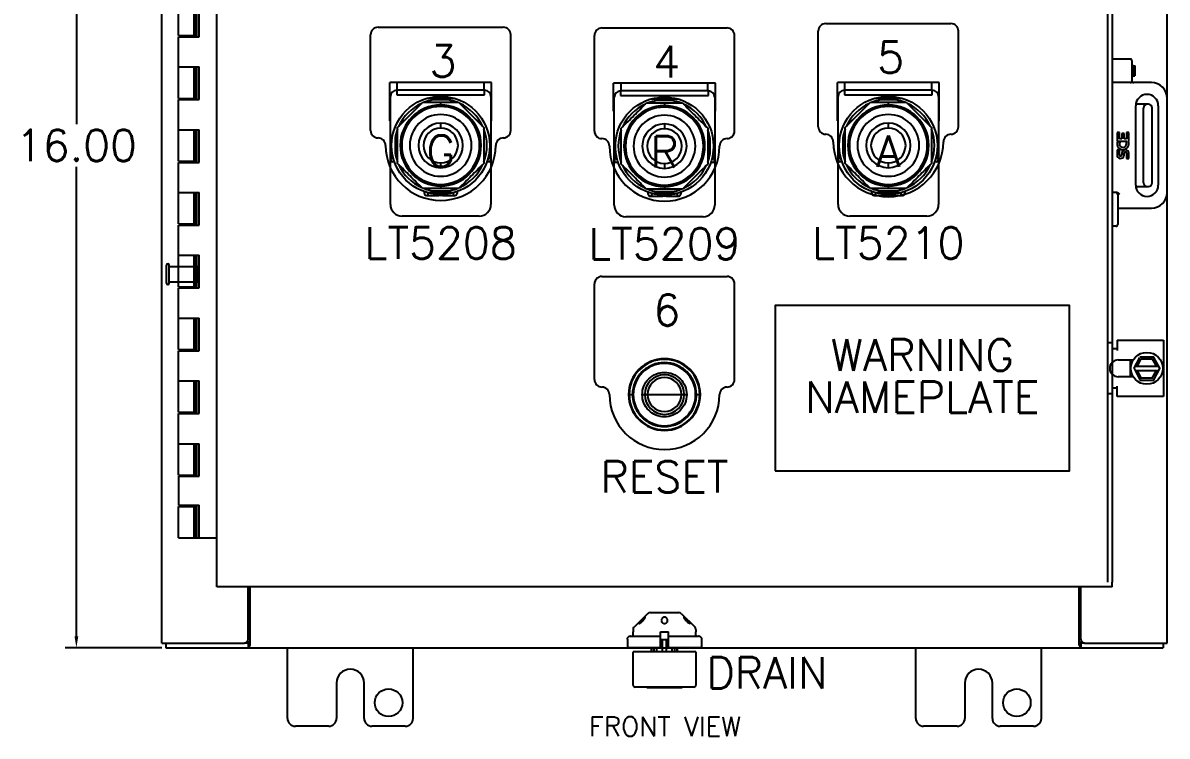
# Model space of a CAD drawing. Header units: inches. Extents: x -18.4 to 45.1, y 1.9 to 48.8.
# Drawn here: x 15.31 to 33.52, y 17.08 to 28.44 of the extents above; entities that cross this region are included whole.
import ezdxf
from ezdxf.enums import TextEntityAlignment as Align

# ---------------------------------------------------------------- set-up
doc = ezdxf.new("R2010")
doc.units = ezdxf.units.IN
doc.header["$MEASUREMENT"] = 0
for name, color, linetype in [('PNPD', 7, 'Continuous'), ('PNPG', 72, 'Continuous'), ('PRTG', 130, 'Continuous'), ('PSYMS', 7, 'Continuous'), ('PTAG', 150, 'Continuous')]:
    doc.layers.add(name, color=color, linetype=linetype)
doc.styles.get("Standard").update_dxf_attribs({"font": 'romans.shx'})
doc.styles.add('WD', font='romans.shx')
doc.dimstyles.get("Standard").update_dxf_attribs({"dimtxt": 0.18, "dimasz": 0.18, "dimexe": 0.18, "dimexo": 0.0625, "dimgap": 0.09, "dimtad": 0, "dimtih": 1, "dimtoh": 1, "dimdec": 4, "dimzin": 0, "dimdsep": 46, "dimtxsty": 'Standard', "dimcen": 0.09, "dimadec": 0, "dimazin": 0, "dimtfac": 1, "dimtdec": 4, "dimtofl": 0, "dimtmove": 0, "dimatfit": 3, "dimfxl": 1, "dimtolj": 1, "dimtzin": 0, "dimarcsym": 0})

# ---------------------------------------------------------------- blocks, each defined once
blk = doc.blocks.new('FRONT')
for p, q in [((3.352, 18.027), (3.352, 19.152)), ((5.227, 19.277), (3.477, 19.277)), ((5.352, 18.027), (5.352, 19.152)), ((13.352, 18.027), (13.352, 19.152)), ((15.227, 19.277), (13.477, 19.277)), ((15.352, 18.027), (15.352, 19.152)), ((1.352, 2.102), (1.352, 17.952)), ((1.352, 17.952), (2.667, 17.952)), ((1.415, 17.952), (1.415, 18.027)), ((1.415, 18.027), (17.289, 18.027)), ((2.667, 17.952), (2.724, 17.952)), ((2.724, 17.952), (2.724, 18.027)), ((2.727, 17.059), (2.727, 17.892)), ((2.745, 18), (2.742, 18.007)), ((2.754, 17.059), (2.754, 17.984)), ((15.95, 17.059), (15.95, 17.984)), ((15.977, 17.059), (15.977, 17.892)), ((15.98, 17.952), (15.98, 18.027)), ((15.98, 17.952), (16.037, 17.952)), ((16.037, 17.952), (17.352, 17.952)), ((17.289, 17.952), (17.289, 18.027)), ((17.352, 10.777), (17.352, 17.952)), ((2.227, 17.059), (2.227, 16.984)), ((2.227, 17.059), (16.477, 17.059)), ((2.227, 3.071), (2.227, 16.984)), ((16.402, 16.984), (16.402, 3.071)), ((16.477, 17.059), (16.477, 16.984)), ((16.477, 16.984), (16.477, 3.071)), ((1.615, 15.777), (1.615, 16.277)), ((1.615, 16.277), (2.227, 16.277)), ((1.865, 15.777), (1.865, 16.277)), ((1.9, 15.757), (1.9, 16.277)), ((1.933, 15.757), (1.933, 16.277)), ((1.944, 15.757), (1.944, 16.277)), ((1.615, 15.777), (1.9, 15.777)), ((1.615, 14.777), (1.615, 15.757)), ((1.615, 15.757), (1.944, 15.757)), ((1.678, 15.777), (1.678, 15.757)), ((1.803, 15.777), (1.803, 15.757)), ((1.615, 15.277), (1.944, 15.277)), ((1.865, 14.777), (1.865, 15.277)), ((1.9, 14.757), (1.9, 15.277)), ((1.933, 14.757), (1.933, 15.277)), ((1.944, 14.757), (1.944, 15.277)), ((1.615, 14.777), (1.9, 14.777)), ((1.615, 13.777), (1.615, 14.757)), ((1.615, 14.757), (1.944, 14.757)), ((1.678, 14.777), (1.678, 14.757)), ((1.803, 14.777), (1.803, 14.757)), ((1.615, 14.277), (1.944, 14.277)), ((1.865, 13.777), (1.865, 14.277)), ((1.9, 13.757), (1.9, 14.277)), ((1.933, 13.757), (1.933, 14.277)), ((1.944, 13.757), (1.944, 14.277)), ((16.558, 14.024), (17.296, 14.024)), ((16.558, 14.024), (16.558, 13.86)), ((17.296, 14.024), (17.296, 13.131)), ((16.477, 13.983), (16.402, 13.983)), ((16.477, 13.891), (16.558, 13.891)), ((1.615, 13.777), (1.9, 13.777)), ((1.615, 12.777), (1.615, 13.757)), ((1.615, 13.757), (1.944, 13.757)), ((1.678, 13.777), (1.678, 13.757)), ((1.803, 13.777), (1.803, 13.757)), ((16.571, 13.71), (16.814, 13.71)), ((16.764, 13.71), (16.764, 13.444)), ((16.83, 13.582), (16.917, 13.752)), ((16.88, 13.611), (16.941, 13.729)), ((17.134, 13.757), (16.926, 13.757)), ((16.935, 13.739), (16.941, 13.729)), ((16.941, 13.729), (17.116, 13.729)), ((17.122, 13.739), (17.116, 13.729)), ((17.116, 13.729), (17.181, 13.611)), ((17.237, 13.582), (17.143, 13.752)), ((16.83, 13.573), (16.917, 13.393)), ((16.844, 13.543), (17.222, 13.543)), ((16.845, 13.611), (17.221, 13.611)), ((16.939, 13.422), (16.88, 13.543)), ((17.18, 13.543), (17.11, 13.422)), ((17.143, 13.393), (17.237, 13.572)), ((16.558, 13.131), (16.558, 13.295)), ((16.814, 13.444), (16.571, 13.444)), ((16.926, 13.387), (17.134, 13.387)), ((16.932, 13.412), (16.939, 13.422)), ((17.11, 13.422), (16.939, 13.422)), ((17.114, 13.415), (17.11, 13.421)), ((1.615, 13.277), (1.944, 13.277)), ((1.865, 12.777), (1.865, 13.277)), ((1.9, 12.757), (1.9, 13.277)), ((1.933, 12.757), (1.933, 13.277)), ((1.944, 12.757), (1.944, 13.277)), ((16.477, 13.171), (16.402, 13.171)), ((16.558, 13.263), (16.477, 13.263)), ((17.296, 13.131), (16.558, 13.131)), ((1.615, 12.777), (1.9, 12.777)), ((1.615, 11.777), (1.615, 12.757)), ((1.615, 12.757), (1.944, 12.757)), ((1.678, 12.777), (1.678, 12.757)), ((1.803, 12.777), (1.803, 12.757)), ((1.615, 12.277), (1.944, 12.277)), ((1.865, 11.777), (1.865, 12.277)), ((1.9, 11.757), (1.9, 12.277)), ((1.933, 11.757), (1.933, 12.277)), ((1.944, 11.757), (1.944, 12.277)), ((1.615, 11.777), (1.9, 11.777)), ((1.615, 10.777), (1.615, 11.757)), ((1.615, 11.757), (1.944, 11.757)), ((1.678, 11.777), (1.678, 11.757)), ((1.803, 11.777), (1.803, 11.757)), ((16.762, 11.402), (16.477, 11.402)), ((16.792, 11.372), (16.792, 11.057)), ((16.792, 11.3), (16.811, 11.3)), ((16.811, 11.3), (16.84, 11.295)), ((16.811, 11.3), (16.811, 11.13)), ((16.84, 11.295), (16.84, 11.135)), ((1.615, 11.277), (1.944, 11.277)), ((1.865, 10.777), (1.865, 11.277)), ((1.9, 10.757), (1.9, 11.277)), ((1.933, 10.757), (1.933, 11.277)), ((1.944, 10.757), (1.944, 11.277)), ((16.792, 11.13), (16.811, 11.13)), ((16.811, 11.13), (16.84, 11.135)), ((16.762, 11.027), (16.477, 11.027)), ((17.102, 11.027), (16.822, 11.027)), ((1.615, 10.777), (1.9, 10.777)), ((1.615, 9.777), (1.615, 10.757)), ((1.615, 10.757), (1.944, 10.757)), ((1.678, 10.777), (1.678, 10.757)), ((1.803, 10.777), (1.803, 10.757)), ((17.352, 9.277), (17.352, 10.777)), ((16.853, 9.394), (16.853, 10.66)), ((17.055, 10.683), (16.854, 10.683)), ((16.975, 9.431), (16.975, 10.623)), ((17.115, 9.431), (17.115, 10.623)), ((17.212, 10.66), (17.212, 9.394)), ((1.615, 10.277), (1.944, 10.277)), ((1.865, 9.777), (1.865, 10.277)), ((1.9, 9.757), (1.9, 10.277)), ((1.933, 9.757), (1.933, 10.277)), ((1.944, 9.757), (1.944, 10.277)), ((16.594, 10.233), (16.556, 10.233)), ((16.556, 10.233), (16.556, 10.096)), ((16.594, 10.134), (16.594, 10.233)), ((16.667, 10.215), (16.631, 10.215)), ((16.631, 10.215), (16.631, 10.134)), ((16.667, 10.134), (16.667, 10.215)), ((16.744, 10.233), (16.706, 10.233)), ((16.706, 10.233), (16.706, 10.134)), ((16.744, 10.096), (16.744, 10.233)), ((16.556, 10.096), (16.712, 10.096)), ((16.598, 10.075), (16.564, 10.09)), ((16.631, 10.134), (16.594, 10.134)), ((16.706, 10.134), (16.667, 10.134)), ((16.712, 10.096), (16.696, 10.085)), ((16.733, 10.096), (16.744, 10.096)), ((16.594, 9.959), (16.556, 9.959)), ((16.556, 9.959), (16.556, 9.877)), ((16.594, 9.877), (16.594, 9.959)), ((16.631, 9.902), (16.631, 9.877)), ((16.667, 9.865), (16.667, 9.903)), ((16.706, 9.903), (16.706, 9.821)), ((16.744, 9.821), (16.744, 9.903)), ((1.615, 9.777), (1.9, 9.777)), ((1.615, 8.777), (1.615, 9.757)), ((1.615, 9.757), (1.944, 9.757)), ((1.678, 9.777), (1.678, 9.757)), ((1.803, 9.777), (1.803, 9.757)), ((16.706, 9.821), (16.744, 9.821)), ((16.854, 9.371), (17.055, 9.371)), ((1.615, 9.277), (1.944, 9.277)), ((1.865, 8.777), (1.865, 9.277)), ((1.9, 8.757), (1.9, 9.277)), ((1.933, 8.757), (1.933, 9.277)), ((1.944, 8.757), (1.944, 9.277)), ((16.537, 9.277), (16.477, 9.277)), ((16.567, 9.247), (16.567, 8.77)), ((17.352, 2.102), (17.352, 9.277)), ((16.567, 9.027), (17.102, 9.027)), ((1.615, 8.777), (1.9, 8.777)), ((1.615, 7.777), (1.615, 8.757)), ((1.615, 8.757), (1.944, 8.757)), ((1.678, 8.777), (1.678, 8.757)), ((1.803, 8.777), (1.803, 8.757)), ((16.537, 8.74), (16.477, 8.74)), ((1.615, 8.277), (1.944, 8.277)), ((1.865, 7.777), (1.865, 8.277)), ((1.9, 7.757), (1.9, 8.277)), ((1.933, 7.757), (1.933, 8.277)), ((1.944, 7.757), (1.944, 8.277)), ((1.427, 7.835), (1.427, 8.119)), ((1.47, 7.835), (1.47, 8.119)), ((1.47, 8.101), (1.917, 8.101)), ((1.927, 7.863), (1.927, 8.091)), ((1.47, 7.853), (1.917, 7.853)), ((1.615, 7.777), (1.9, 7.777)), ((1.615, 6.777), (1.615, 7.757)), ((1.615, 7.757), (1.944, 7.757)), ((1.678, 7.777), (1.678, 7.757)), ((1.803, 7.777), (1.803, 7.757)), ((1.615, 7.277), (1.944, 7.277)), ((1.865, 6.777), (1.865, 7.277)), ((1.9, 6.757), (1.9, 7.277)), ((1.933, 6.757), (1.933, 7.277)), ((1.944, 6.757), (1.944, 7.277)), ((16.558, 6.924), (17.296, 6.924)), ((16.558, 6.924), (16.558, 6.76)), ((17.296, 6.924), (17.296, 6.031)), ((1.615, 6.777), (1.9, 6.777)), ((1.615, 5.777), (1.615, 6.757)), ((1.615, 6.757), (1.944, 6.757)), ((1.678, 6.777), (1.678, 6.757)), ((1.803, 6.777), (1.803, 6.757)), ((16.477, 6.883), (16.402, 6.883)), ((16.477, 6.791), (16.558, 6.791)), ((16.571, 6.61), (16.814, 6.61)), ((16.764, 6.61), (16.764, 6.344)), ((16.83, 6.482), (16.917, 6.652)), ((16.88, 6.511), (16.941, 6.629)), ((17.134, 6.657), (16.926, 6.657)), ((16.935, 6.639), (16.941, 6.629)), ((16.941, 6.629), (17.116, 6.629)), ((17.122, 6.639), (17.116, 6.629)), ((17.116, 6.629), (17.181, 6.511)), ((17.237, 6.482), (17.143, 6.652)), ((16.83, 6.473), (16.917, 6.293)), ((16.844, 6.443), (17.222, 6.443)), ((16.845, 6.511), (17.221, 6.511)), ((16.939, 6.322), (16.88, 6.443)), ((17.18, 6.443), (17.11, 6.322)), ((17.143, 6.293), (17.237, 6.472)), ((1.615, 6.277), (1.944, 6.277)), ((1.865, 5.777), (1.865, 6.277)), ((1.9, 5.757), (1.9, 6.277)), ((1.933, 5.757), (1.933, 6.277)), ((1.944, 5.757), (1.944, 6.277)), ((16.558, 6.031), (16.558, 6.195)), ((16.814, 6.344), (16.571, 6.344)), ((16.926, 6.287), (17.134, 6.287)), ((16.932, 6.312), (16.939, 6.322)), ((17.11, 6.322), (16.939, 6.322)), ((17.114, 6.315), (17.11, 6.321)), ((16.477, 6.071), (16.402, 6.071)), ((16.558, 6.163), (16.477, 6.163)), ((17.296, 6.031), (16.558, 6.031)), ((1.615, 5.777), (1.9, 5.777)), ((1.615, 4.777), (1.615, 5.757)), ((1.615, 5.757), (1.944, 5.757)), ((1.678, 5.777), (1.678, 5.757)), ((1.803, 5.777), (1.803, 5.757)), ((1.615, 5.277), (1.944, 5.277)), ((1.865, 4.777), (1.865, 5.277)), ((1.9, 4.757), (1.9, 5.277)), ((1.933, 4.757), (1.933, 5.277)), ((1.944, 4.757), (1.944, 5.277)), ((1.615, 4.777), (1.9, 4.777)), ((1.615, 4.757), (1.615, 4.297)), ((1.615, 4.757), (1.944, 4.757)), ((1.678, 4.777), (1.678, 4.757)), ((1.803, 4.777), (1.803, 4.757)), ((1.615, 4.297), (1.944, 4.297)), ((1.615, 3.777), (1.615, 4.277)), ((1.615, 4.277), (1.9, 4.277)), ((1.678, 4.297), (1.678, 4.277)), ((1.803, 4.297), (1.803, 4.277)), ((1.865, 3.777), (1.865, 4.277)), ((1.9, 3.777), (1.9, 4.297)), ((1.933, 3.777), (1.933, 4.297)), ((1.944, 3.777), (1.944, 4.297)), ((1.615, 3.777), (2.227, 3.777)), ((2.227, 2.996), (2.227, 3.071)), ((16.477, 2.996), (2.227, 2.996)), ((2.727, 2.162), (2.727, 2.996)), ((2.754, 2.996), (2.754, 2.07)), ((15.95, 2.07), (15.95, 2.996)), ((15.977, 2.162), (15.977, 2.996)), ((16.477, 2.996), (16.477, 3.071)), ((1.352, 2.102), (2.667, 2.102)), ((1.415, 2.102), (1.415, 2.027)), ((1.415, 2.027), (17.289, 2.027)), ((2.724, 2.102), (2.667, 2.102)), ((2.724, 2.102), (2.724, 2.027)), ((3.352, 0.902), (3.352, 2.027)), ((5.352, 0.902), (5.352, 2.027)), ((13.352, 0.902), (13.352, 2.027)), ((15.352, 0.902), (15.352, 2.027)), ((15.959, 2.054), (15.962, 2.048)), ((16.037, 2.102), (15.98, 2.102)), ((15.98, 2.102), (15.98, 2.027)), ((16.037, 2.102), (17.352, 2.102)), ((17.289, 2.102), (17.289, 2.027)), ((4.133, 1.465), (4.133, 0.902)), ((4.571, 0.902), (4.571, 1.465)), ((14.133, 1.465), (14.133, 0.902)), ((14.571, 0.902), (14.571, 1.465)), ((4.008, 0.777), (3.477, 0.777)), ((5.227, 0.777), (4.696, 0.777)), ((14.008, 0.777), (13.477, 0.777)), ((15.227, 0.777), (14.696, 0.777))]:
    blk.add_line(p, q)
for points in [[(2.742, 18.007), (2.741, 18.009), (2.74, 18.011), (2.739, 18.013), (2.738, 18.015), (2.737, 18.017), (2.737, 18.018), (2.735, 18.02), (2.734, 18.021), (2.733, 18.022), (2.732, 18.023), (2.731, 18.024), (2.73, 18.025), (2.729, 18.026), (2.728, 18.026), (2.727, 18.027), (2.726, 18.027), (2.725, 18.027), (2.724, 18.027)], [(2.754, 17.931), (2.753, 17.931), (2.752, 17.931), (2.751, 17.931), (2.75, 17.931), (2.749, 17.931), (2.748, 17.932), (2.747, 17.932), (2.746, 17.932), (2.745, 17.933), (2.744, 17.934), (2.743, 17.934), (2.742, 17.935), (2.741, 17.936), (2.74, 17.937), (2.739, 17.938), (2.738, 17.939), (2.738, 17.94), (2.737, 17.941), (2.736, 17.943), (2.735, 17.944), (2.734, 17.945), (2.733, 17.946), (2.732, 17.947), (2.731, 17.948), (2.73, 17.949), (2.729, 17.95), (2.728, 17.951), (2.727, 17.951), (2.726, 17.952), (2.726, 17.952), (2.725, 17.952), (2.724, 17.952)], [(2.754, 17.984), (2.753, 17.985), (2.752, 17.986), (2.751, 17.988), (2.75, 17.989), (2.749, 17.991), (2.748, 17.993), (2.747, 17.995), (2.746, 17.998), (2.745, 18)], [(15.95, 17.984), (15.951, 17.985), (15.952, 17.986), (15.953, 17.988), (15.954, 17.989), (15.955, 17.991), (15.956, 17.993), (15.957, 17.995), (15.958, 17.998), (15.959, 18)], [(15.95, 17.931), (15.951, 17.931), (15.952, 17.931), (15.953, 17.931), (15.954, 17.931), (15.955, 17.931), (15.956, 17.932), (15.957, 17.932), (15.958, 17.932), (15.959, 17.933), (15.96, 17.934), (15.961, 17.934), (15.962, 17.935), (15.963, 17.936), (15.964, 17.937), (15.965, 17.938), (15.966, 17.939), (15.966, 17.94), (15.967, 17.941), (15.968, 17.943), (15.969, 17.944), (15.97, 17.945), (15.971, 17.946), (15.972, 17.947), (15.973, 17.948), (15.974, 17.949), (15.975, 17.95), (15.976, 17.951), (15.977, 17.951), (15.978, 17.952), (15.978, 17.952), (15.979, 17.952), (15.98, 17.952)], [(15.959, 18), (15.962, 18.007), (15.963, 18.009), (15.964, 18.011), (15.965, 18.013), (15.966, 18.015), (15.967, 18.017), (15.968, 18.018), (15.969, 18.02), (15.97, 18.021), (15.971, 18.022), (15.972, 18.023), (15.973, 18.024), (15.974, 18.025), (15.975, 18.026), (15.976, 18.026), (15.977, 18.027), (15.978, 18.027), (15.979, 18.027), (15.98, 18.027)], [(17.11, 13.421), (17.11, 13.422), (17.11, 13.422)], [(17.116, 13.412), (17.115, 13.413), (17.114, 13.415)], [(16.597, 9.247), (16.59, 9.254), (16.584, 9.26), (16.577, 9.265), (16.571, 9.269), (16.564, 9.273), (16.558, 9.275), (16.551, 9.277), (16.545, 9.277)], [(17.11, 6.321), (17.11, 6.322), (17.11, 6.322)], [(17.116, 6.312), (17.115, 6.313), (17.114, 6.315)], [(2.754, 2.123), (2.753, 2.123), (2.752, 2.123), (2.751, 2.123), (2.75, 2.123), (2.749, 2.123), (2.748, 2.123), (2.747, 2.122), (2.746, 2.122), (2.745, 2.121), (2.744, 2.121), (2.743, 2.12), (2.742, 2.119), (2.741, 2.118), (2.74, 2.117), (2.739, 2.116), (2.738, 2.115), (2.738, 2.114), (2.737, 2.113), (2.736, 2.112), (2.735, 2.11), (2.734, 2.109), (2.733, 2.108), (2.732, 2.107), (2.731, 2.106), (2.73, 2.105), (2.729, 2.104), (2.728, 2.104), (2.727, 2.103), (2.726, 2.103), (2.726, 2.102), (2.725, 2.102), (2.724, 2.102)], [(2.745, 2.054), (2.742, 2.048), (2.741, 2.045), (2.74, 2.043), (2.739, 2.041), (2.738, 2.039), (2.737, 2.038), (2.737, 2.036), (2.735, 2.035), (2.734, 2.033), (2.733, 2.032), (2.732, 2.031), (2.731, 2.03), (2.73, 2.029), (2.729, 2.029), (2.728, 2.028), (2.727, 2.028), (2.726, 2.027), (2.725, 2.027), (2.724, 2.027)], [(2.754, 2.07), (2.753, 2.069), (2.752, 2.068), (2.751, 2.067), (2.75, 2.065), (2.749, 2.063), (2.748, 2.061), (2.747, 2.059), (2.746, 2.057), (2.745, 2.054)], [(15.95, 2.123), (15.951, 2.123), (15.952, 2.123), (15.953, 2.123), (15.954, 2.123), (15.955, 2.123), (15.956, 2.123), (15.957, 2.122), (15.958, 2.122), (15.959, 2.121), (15.96, 2.121), (15.961, 2.12), (15.962, 2.119), (15.963, 2.118), (15.964, 2.117), (15.965, 2.116), (15.966, 2.115), (15.966, 2.114), (15.967, 2.113), (15.968, 2.112), (15.969, 2.11), (15.97, 2.109), (15.971, 2.108), (15.972, 2.107), (15.973, 2.106), (15.974, 2.105), (15.975, 2.104), (15.976, 2.104), (15.977, 2.103), (15.978, 2.103), (15.978, 2.102), (15.979, 2.102), (15.98, 2.102)], [(15.95, 2.07), (15.951, 2.069), (15.952, 2.068), (15.953, 2.067), (15.954, 2.065), (15.955, 2.063), (15.956, 2.061), (15.957, 2.059), (15.958, 2.057), (15.959, 2.054)], [(15.962, 2.048), (15.963, 2.045), (15.964, 2.043), (15.965, 2.041), (15.966, 2.039), (15.967, 2.038), (15.968, 2.036), (15.969, 2.035), (15.97, 2.033), (15.971, 2.032), (15.972, 2.031), (15.973, 2.03), (15.974, 2.029), (15.975, 2.029), (15.976, 2.028), (15.977, 2.028), (15.978, 2.027), (15.979, 2.027), (15.98, 2.027)]]:
    blk.add_lwpolyline(points)
for centre, radius in [((4.352, 18.652), 0.219), ((14.352, 18.652), 0.219), ((17.03, 13.577), 0.254), ((17.03, 6.477), 0.254), ((4.961, 1.152), 0.219), ((14.961, 1.152), 0.219)]:
    blk.add_circle(centre, radius)
for centre, radius, start, end in [((3.477, 19.152), 0.125, 90, 180), ((5.227, 19.152), 0.125, 0, 90), ((13.477, 19.152), 0.125, 90, 180), ((15.227, 19.152), 0.125, 0, 90), ((2.667, 17.892), 0.06, 0, 90), ((16.037, 17.892), 0.06, 90, 180), ((16.571, 13.577), 0.133, 135.2119, 224.7881), ((16.571, 13.577), 0.133, 90, 135.2119), ((17.03, 13.577), 0.281, 151.7622, 160.7964), ((16.926, 13.747), 0.01, 90, 152.7647), ((17.134, 13.747), 0.01, 28.8968, 90), ((16.571, 13.577), 0.133, 224.7881, 270), ((17.03, 13.577), 0.281, 199.2036, 208.2378), ((16.839, 13.577), 0.01, 152.7647, 205.9948), ((17.228, 13.577), 0.01, 332.3947, 28.8968), ((16.926, 13.397), 0.01, 205.9948, 270), ((17.134, 13.397), 0.01, 270, 332.3947), ((16.762, 11.372), 0.03, 0, 90), ((16.762, 11.057), 0.03, 270, 0), ((16.822, 11.057), 0.03, 180, 270), ((17.102, 10.777), 0.25, 0, 90), ((17.032, 10.66), 0.18, 0, 180), ((17.035, 10.623), 0.06, 90, 180), ((17.055, 10.623), 0.06, 0, 90), ((16.65, 10.052), 0.0938, 156.5986, 341.8669), ((16.65, 10.052), 0.0563, 156.5986, 35.1084), ((16.65, 10.052), 0.0938, 25.744, 27.8506), ((16.652, 10.052), 0.092, 341.4075, 26.2035), ((16.612, 9.877), 0.0563, 180.0244, 347.4828), ((16.612, 9.877), 0.0187, 180, 0.0538), ((16.687, 9.902), 0.0563, 0.4502, 180.0538), ((16.687, 9.903), 0.0194, 359.9714, 180.0286), ((17.032, 9.394), 0.18, 180, 0), ((17.035, 9.431), 0.06, 180, 270), ((17.055, 9.431), 0.06, 270, 0), ((16.537, 9.247), 0.03, 0, 90), ((17.102, 9.277), 0.25, 270, 0), ((16.537, 8.77), 0.03, 270, 0), ((1.449, 8.119), 0.0215, 360, 180), ((1.917, 8.091), 0.01, 360, 90), ((1.449, 7.835), 0.0215, 180, 0), ((1.917, 7.863), 0.01, 270, 0), ((16.571, 6.477), 0.133, 135.2119, 224.7881), ((16.571, 6.477), 0.133, 90, 135.2119), ((17.03, 6.477), 0.281, 151.7622, 160.7964), ((16.926, 6.647), 0.01, 90, 152.7647), ((17.134, 6.647), 0.01, 28.8968, 90), ((16.571, 6.477), 0.133, 224.7881, 270), ((17.03, 6.477), 0.281, 199.2036, 208.2378), ((16.839, 6.477), 0.01, 152.7647, 205.9948), ((17.228, 6.477), 0.01, 332.3947, 28.8968), ((16.926, 6.297), 0.01, 205.9948, 270), ((17.134, 6.297), 0.01, 270, 332.3947), ((2.667, 2.162), 0.06, 270, 0), ((16.037, 2.162), 0.06, 180, 270), ((4.352, 1.465), 0.219, 0, 180), ((14.352, 1.465), 0.219, 0, 180), ((3.477, 0.902), 0.125, 180, 270), ((4.008, 0.902), 0.125, 270.0001, 0), ((4.696, 0.902), 0.125, 180, 269.9999), ((5.227, 0.902), 0.125, 270, 0), ((13.477, 0.902), 0.125, 180, 270), ((14.008, 0.902), 0.125, 270.0001, 0), ((14.696, 0.902), 0.125, 180, 269.9999), ((15.227, 0.902), 0.125, 270, 0)]:
    blk.add_arc(centre, radius, start, end)
at = {"insert": (9.359, 0.927), "char_height": 0.30702, "width": 2.68669, "attachment_point": 2, "line_spacing_factor": 0.9}
blk.add_mtext('{\\Fromans|c0;FRONT VIEW}', dxfattribs=at)
blk = doc.blocks.new('9001KT38LGG31')
at = {"color": 7, "linetype": 'Continuous', "lineweight": 25}
for p, q in [((1.62, 2.129), (0, 2.129)), ((0, 1.68), (0, 2.129)), ((0.11, 2.004), (0.11, 1.932)), ((1.51, 2.004), (0.11, 2.004)), ((1.51, 1.932), (1.51, 2.004)), ((1.62, 1.68), (1.62, 2.129)), ((0.01, 0.185), (0.01, 1.904)), ((0.11, 1.932), (1.51, 1.932)), ((1.029, 1.874), (0.591, 1.874)), ((0.931, 1.849), (0.689, 1.849)), ((1.61, 1.904), (1.61, 0.185)), ((0.01, 1.68), (0, 1.68)), ((0.001, 1.516), (0.001, 1.68)), ((0.81, 1.769), (0.81, 1.812)), ((0.81, 1.744), (0.81, 1.754)), ((1.62, 1.68), (1.61, 1.68)), ((1.619, 1.516), (1.619, 1.68)), ((0.001, 1.516), (0.01, 1.516)), ((0.81, 1.4), (0.81, 1.478)), ((1.61, 1.516), (1.619, 1.516)), ((0.085, 1.245), (0.085, 1.003)), ((0.165, 1.124), (0.18, 1.124)), ((1.44, 1.124), (1.455, 1.124)), ((0.015, 1.085), (0.015, 0.906)), ((0.044, 0.926), (0.054, 0.926)), ((1.566, 0.926), (1.576, 0.926)), ((1.605, 0.906), (1.605, 1.085)), ((0.073, 0.864), (0.044, 0.864)), ((0.81, 0.77), (0.81, 0.848)), ((1.576, 0.864), (1.547, 0.864)), ((0.55, 0.358), (0.55, 0.387)), ((0.591, 0.374), (1.029, 0.374)), ((0.612, 0.368), (0.612, 0.358)), ((0.689, 0.399), (0.931, 0.399)), ((0.81, 0.494), (0.81, 0.504)), ((0.81, 0.437), (0.81, 0.479)), ((1.008, 0.358), (1.008, 0.368)), ((1.07, 0.387), (1.07, 0.358)), ((0.592, 0.329), (0.783, 0.329)), ((0.837, 0.329), (1.028, 0.329)), ((1.425, 0), (0.195, 0))]:
    blk.add_line(p, q, dxfattribs=at)
at = {"color": 8, "linetype": 'Continuous', "lineweight": 25}
for p, q in [((0.12, 2.004), (0.12, 2.129)), ((1.5, 2.004), (1.5, 2.129))]:
    blk.add_line(p, q, dxfattribs=at)
blk.add_circle((0.81, 1.124), 0.781)
at = {"color": 7, "linetype": 'Continuous', "lineweight": 25}
for centre, radius, start, end in [((0.11, 1.904), 0.1, 90, 180), ((1.51, 1.904), 0.1, 0, 90), ((0.81, 1.124), 0.735, 99.4621, 110.7113), ((0.81, 1.733), 0.188, 63.0553, 116.9447), ((0.81, 1.124), 0.735, 69.2887, 80.5379), ((0.81, 1.124), 0.735, 114.2887, 155.7113), ((0.81, 1.124), 0.645, 90, 270), ((0.81, 1.124), 0.63, 90, 270), ((0.81, 1.124), 0.62, 90, 270), ((0.81, 1.124), 0.645, 270, 90), ((0.81, 1.124), 0.63, 270, 90), ((0.81, 1.124), 0.62, 270, 90), ((0.81, 1.124), 0.735, 24.2887, 65.7113), ((0.81, 1.124), 0.492, 90, 270), ((0.81, 1.124), 0.354, 90, 270), ((0.81, 1.124), 0.492, 270, 90), ((0.81, 1.124), 0.354, 270, 90), ((0.81, 1.124), 0.735, 159.2887, 170.5379), ((0.81, 1.124), 0.276, 90, 270), ((0.81, 1.124), 0.276, 270, 90), ((0.81, 1.124), 0.735, 339.2887, 20.7113), ((0.201, 1.124), 0.19, 151.4973, 208.5027), ((1.419, 1.124), 0.19, 331.4973, 28.5027), ((0.044, 0.895), 0.031, 90.0046, 269.9954), ((0.81, 1.124), 0.735, 189.4621, 200.7113), ((1.576, 0.895), 0.031, 270.0046, 89.9954), ((0.81, 1.124), 0.735, 204.2887, 245.7113), ((0.81, 1.124), 0.735, 294.2887, 335.7113), ((0.81, 1.124), 0.735, 249.2887, 260.5379), ((0.81, 1.124), 0.735, 279.4621, 290.7113), ((0.195, 0.185), 0.185, 180, 270), ((0.581, 0.358), 0.031, 180.0046, 359.9954), ((0.81, 0.515), 0.188, 243.0553, 296.9447), ((1.039, 0.358), 0.031, 180.0046, 359.9954), ((1.425, 0.185), 0.185, 270, 0)]:
    blk.add_arc(centre, radius, start, end, dxfattribs=at)
for points, knots in [([(0.123, 1.409), (0.159, 1.445), (0.193, 1.479), (0.259, 1.546), (0.292, 1.578), (0.356, 1.642), (0.388, 1.675), (0.455, 1.741), (0.489, 1.775), (0.525, 1.812)], [0, 0, 0, 0, 0.25, 0.25, 0.5, 0.5, 0.75, 0.75, 1, 1, 1, 1]), ([(0.525, 1.812), (0.577, 1.812), (0.625, 1.812), (0.719, 1.812), (0.764, 1.812), (0.81, 1.812)], [0, 0, 0, 0, 0.5, 0.5, 1, 1, 1, 1]), ([(0.81, 1.812), (0.856, 1.812), (0.901, 1.812), (0.995, 1.812), (1.043, 1.812), (1.095, 1.812)], [0, 0, 0, 0, 0.5, 0.5, 1, 1, 1, 1]), ([(1.095, 1.812), (1.131, 1.775), (1.165, 1.741), (1.232, 1.675), (1.264, 1.642), (1.328, 1.578), (1.361, 1.546), (1.427, 1.479), (1.461, 1.445), (1.498, 1.409)], [0, 0, 0, 0, 0.25, 0.25, 0.5, 0.5, 0.75, 0.75, 1, 1, 1, 1]), ([(0.123, 0.839), (0.123, 0.891), (0.123, 0.939), (0.123, 1.033), (0.123, 1.078), (0.123, 1.17), (0.123, 1.215), (0.123, 1.309), (0.123, 1.357), (0.123, 1.409)], [0, 0, 0, 0, 0.25, 0.25, 0.5, 0.5, 0.75, 0.75, 1, 1, 1, 1]), ([(1.498, 1.409), (1.498, 1.357), (1.498, 1.309), (1.498, 1.215), (1.498, 1.17), (1.498, 1.078), (1.498, 1.033), (1.498, 0.939), (1.498, 0.891), (1.498, 0.839)], [0, 0, 0, 0, 0.25, 0.25, 0.5, 0.5, 0.75, 0.75, 1, 1, 1, 1]), ([(0.525, 0.437), (0.489, 0.473), (0.455, 0.507), (0.388, 0.573), (0.356, 0.606), (0.292, 0.67), (0.259, 0.702), (0.193, 0.769), (0.159, 0.803), (0.123, 0.839)], [0, 0, 0, 0, 0.25, 0.25, 0.5, 0.5, 0.75, 0.75, 1, 1, 1, 1]), ([(1.498, 0.839), (1.461, 0.803), (1.427, 0.769), (1.361, 0.702), (1.328, 0.67), (1.264, 0.606), (1.232, 0.573), (1.165, 0.507), (1.131, 0.473), (1.095, 0.437)], [0, 0, 0, 0, 0.25, 0.25, 0.5, 0.5, 0.75, 0.75, 1, 1, 1, 1]), ([(0.81, 0.437), (0.764, 0.437), (0.719, 0.437), (0.625, 0.437), (0.577, 0.437), (0.525, 0.437)], [0, 0, 0, 0, 0.5, 0.5, 1, 1, 1, 1]), ([(1.095, 0.437), (1.043, 0.437), (0.995, 0.437), (0.901, 0.437), (0.856, 0.437), (0.81, 0.437)], [0, 0, 0, 0, 0.5, 0.5, 1, 1, 1, 1])]:
    blk.add_open_spline(points, degree=3, knots=knots, dxfattribs=at)
blk = doc.blocks.new('9001KP1G31')
at = {"color": 7, "linetype": 'Continuous', "lineweight": 25}
for p, q in [((1.62, 2.129), (0, 2.129)), ((0, 1.68), (0, 2.129)), ((0.11, 2.004), (0.11, 1.932)), ((1.51, 2.004), (0.11, 2.004)), ((1.51, 1.932), (1.51, 2.004)), ((1.62, 1.68), (1.62, 2.129)), ((0.01, 0.185), (0.01, 1.904)), ((0.11, 1.932), (1.51, 1.932)), ((1.029, 1.874), (0.591, 1.874)), ((0.931, 1.849), (0.689, 1.849)), ((1.61, 1.904), (1.61, 0.185)), ((0.01, 1.68), (0, 1.68)), ((0.81, 1.812), (0.81, 1.769)), ((0.81, 1.754), (0.81, 1.744)), ((1.62, 1.68), (1.61, 1.68)), ((0.81, 1.478), (0.81, 1.4)), ((0.18, 1.124), (0.165, 1.124)), ((1.455, 1.124), (1.44, 1.124)), ((1.535, 1.003), (1.535, 1.245)), ((0.015, 1.085), (0.015, 0.906)), ((0.044, 0.926), (0.054, 0.926)), ((1.566, 0.926), (1.576, 0.926)), ((1.605, 0.906), (1.605, 1.085)), ((0.073, 0.864), (0.044, 0.864)), ((0.81, 0.848), (0.81, 0.77)), ((1.576, 0.864), (1.547, 0.864)), ((0.55, 0.358), (0.55, 0.387)), ((0.591, 0.374), (1.029, 0.374)), ((0.612, 0.368), (0.612, 0.358)), ((0.689, 0.399), (0.931, 0.399)), ((0.81, 0.504), (0.81, 0.494)), ((0.81, 0.479), (0.81, 0.437)), ((1.008, 0.358), (1.008, 0.368)), ((1.07, 0.387), (1.07, 0.358)), ((0.592, 0.329), (0.783, 0.329)), ((0.837, 0.329), (1.028, 0.329)), ((1.425, 0), (0.195, 0))]:
    blk.add_line(p, q, dxfattribs=at)
at = {"color": 8, "linetype": 'Continuous', "lineweight": 25}
for p, q in [((0.12, 2.004), (0.12, 2.129)), ((1.5, 2.004), (1.5, 2.129))]:
    blk.add_line(p, q, dxfattribs=at)
blk.add_circle((0.81, 1.124), 0.781)
at = {"color": 7, "linetype": 'Continuous', "lineweight": 25}
for centre, radius, start, end in [((0.11, 1.904), 0.1, 90, 180), ((1.51, 1.904), 0.1, 0, 90), ((0.81, 1.124), 0.735, 99.4621, 110.7113), ((0.81, 1.733), 0.188, 63.0553, 116.9447), ((0.81, 1.124), 0.735, 69.2887, 80.5379), ((0.81, 1.124), 0.735, 114.2887, 155.7113), ((0.81, 1.124), 0.645, 90, 270), ((0.81, 1.124), 0.63, 90, 270), ((0.81, 1.124), 0.62, 90, 270), ((0.81, 1.124), 0.645, 270, 90), ((0.81, 1.124), 0.63, 270, 90), ((0.81, 1.124), 0.62, 270, 90), ((0.81, 1.124), 0.735, 24.2887, 65.7113), ((0.81, 1.124), 0.492, 90, 270), ((0.81, 1.124), 0.354, 90, 270), ((0.81, 1.124), 0.492, 270, 90), ((0.81, 1.124), 0.354, 270, 90), ((0.81, 1.124), 0.735, 159.2887, 200.7113), ((0.81, 1.124), 0.276, 90, 270), ((0.81, 1.124), 0.276, 270, 90), ((0.81, 1.124), 0.735, 9.4621, 20.7113), ((0.201, 1.124), 0.19, 151.4973, 208.5027), ((1.419, 1.124), 0.19, 331.4973, 28.5027), ((0.044, 0.895), 0.031, 90.0046, 269.9954), ((0.81, 1.124), 0.735, 339.2887, 350.5379), ((1.576, 0.895), 0.031, 270.0046, 89.9954), ((0.81, 1.124), 0.735, 204.2887, 245.7113), ((0.81, 1.124), 0.735, 294.2887, 335.7113), ((0.81, 1.124), 0.735, 249.2887, 260.5379), ((0.81, 1.124), 0.735, 279.4621, 290.7113), ((0.195, 0.185), 0.185, 180, 270), ((0.581, 0.358), 0.031, 180.0046, 359.9954), ((0.81, 0.515), 0.188, 243.0553, 296.9447), ((1.039, 0.358), 0.031, 180.0046, 359.9954), ((1.425, 0.185), 0.185, 270, 0)]:
    blk.add_arc(centre, radius, start, end, dxfattribs=at)
for points, knots in [([(0.123, 1.409), (0.159, 1.445), (0.193, 1.479), (0.259, 1.546), (0.292, 1.578), (0.356, 1.642), (0.388, 1.675), (0.455, 1.741), (0.489, 1.775), (0.525, 1.812)], [0, 0, 0, 0, 0.25, 0.25, 0.5, 0.5, 0.75, 0.75, 1, 1, 1, 1]), ([(0.525, 1.812), (0.577, 1.812), (0.625, 1.812), (0.719, 1.812), (0.764, 1.812), (0.81, 1.812)], [0, 0, 0, 0, 0.5, 0.5, 1, 1, 1, 1]), ([(0.81, 1.812), (0.856, 1.812), (0.901, 1.812), (0.995, 1.812), (1.043, 1.812), (1.095, 1.812)], [0, 0, 0, 0, 0.5, 0.5, 1, 1, 1, 1]), ([(1.095, 1.812), (1.131, 1.775), (1.165, 1.741), (1.232, 1.675), (1.264, 1.642), (1.328, 1.578), (1.361, 1.546), (1.427, 1.479), (1.461, 1.445), (1.498, 1.409)], [0, 0, 0, 0, 0.25, 0.25, 0.5, 0.5, 0.75, 0.75, 1, 1, 1, 1]), ([(0.123, 0.839), (0.123, 0.891), (0.123, 0.939), (0.123, 1.033), (0.123, 1.078), (0.123, 1.17), (0.123, 1.215), (0.123, 1.309), (0.123, 1.357), (0.123, 1.409)], [0, 0, 0, 0, 0.25, 0.25, 0.5, 0.5, 0.75, 0.75, 1, 1, 1, 1]), ([(1.498, 1.409), (1.498, 1.357), (1.498, 1.309), (1.498, 1.215), (1.498, 1.17), (1.498, 1.078), (1.498, 1.033), (1.498, 0.939), (1.498, 0.891), (1.498, 0.839)], [0, 0, 0, 0, 0.25, 0.25, 0.5, 0.5, 0.75, 0.75, 1, 1, 1, 1]), ([(0.525, 0.437), (0.489, 0.473), (0.455, 0.507), (0.388, 0.573), (0.356, 0.606), (0.292, 0.67), (0.259, 0.702), (0.193, 0.769), (0.159, 0.803), (0.123, 0.839)], [0, 0, 0, 0, 0.25, 0.25, 0.5, 0.5, 0.75, 0.75, 1, 1, 1, 1]), ([(1.498, 0.839), (1.461, 0.803), (1.427, 0.769), (1.361, 0.702), (1.328, 0.67), (1.264, 0.606), (1.232, 0.573), (1.165, 0.507), (1.131, 0.473), (1.095, 0.437)], [0, 0, 0, 0, 0.25, 0.25, 0.5, 0.5, 0.75, 0.75, 1, 1, 1, 1]), ([(0.81, 0.437), (0.764, 0.437), (0.719, 0.437), (0.625, 0.437), (0.577, 0.437), (0.525, 0.437)], [0, 0, 0, 0, 0.5, 0.5, 1, 1, 1, 1]), ([(1.095, 0.437), (1.043, 0.437), (0.995, 0.437), (0.901, 0.437), (0.856, 0.437), (0.81, 0.437)], [0, 0, 0, 0, 0.5, 0.5, 1, 1, 1, 1])]:
    blk.add_open_spline(points, degree=3, knots=knots, dxfattribs=at)
blk = doc.blocks.new('_NPXXD3_RING_NAMETAG')
at = {"layer": 'PNPG'}
for p, q in [((-0.996, 1.883), (0.996, 1.883)), ((-1.115, 0.239), (-1.115, 1.763)), ((1.115, 0.239), (1.115, 1.763))]:
    blk.add_line(p, q, dxfattribs=at)
for centre, radius, start, end in [((-0.996, 1.763), 0.119, 90, 180), ((0.996, 1.763), 0.119, 0, 90), ((-0.996, 0.239), 0.119, 180, 270), ((0.996, 0.239), 0.119, 270, 0), ((-0.996, 0), 0.119, 0, 90), ((0, 0), 0.876, 180, 0), ((0.996, 0), 0.119, 90, 180)]:
    blk.add_arc(centre, radius, start, end, dxfattribs=at)
blk = doc.blocks.new('NPXXD3')
at = {"style": 'WD'}
for tag, height, width, flags, p in [('DESC1', 0.125, 0.9, 8, (0, 0.125)), ('DESC2', 0.125, 0.9, 8, (0, -0.0625)), ('MFG', 0.01, 0.9, 9, (0.3281, -0.0774)), ('DESC3', 0.125, 0.9, 8, (0, -0.25)), ('ASSYCODE', 0.01, 0.9, 9, (0.3281, -0.1086)), ('CAT', 0.01, 0.9, 9, (0.3281, -0.093)), ('POS2', 0.1, 0.7, 8, (0, -0.3906))]:
    blk.add_attdef(tag, text='', height=height, dxfattribs=dict(at, width=width, flags=flags)).set_placement(p, align=Align.CENTER)
at = {"style": 'WD', "width": 0.7, "flags": 8}
blk.add_attdef('POS1', text='', height=0.1, dxfattribs=at).set_placement((-0.3125, -0.5156), align=Align.RIGHT)
blk.add_attdef('POS3', (0.3125, -0.5156), '', height=0.1, dxfattribs=at)
blk = doc.blocks.new('*D47')
at = {"color": 0, "lineweight": -2, "transparency": 16777216}
for p, q in [((17.518, 34.483), (15.977, 34.483)), ((16.157, 34.303), (16.157, 26.823)), ((16.157, 18.663), (16.157, 26.143)), ((17.518, 18.483), (15.977, 18.483))]:
    blk.add_line(p, q, dxfattribs=at)
at = {"color": 0, "transparency": 16777216}
for points in [[(16.127, 34.303), (16.187, 34.303), (16.157, 34.483)], [(16.127, 18.663), (16.187, 18.663), (16.157, 18.483)]]:
    blk.add_solid(points, dxfattribs=at)
at = {"layer": 'Defpoints', "color": 0, "transparency": 16777216}
for p in [(17.58, 34.483), (16.157, 18.483), (17.58, 18.483)]:
    blk.add_point(p, dxfattribs=at)
at = {"color": 0, "transparency": 16777216, "insert": (16.157, 26.483), "char_height": 0.5, "attachment_point": 5}
blk.add_mtext('\\A1;16.00', dxfattribs=at)
blk = doc.blocks.new('SCE-BVKD')
at = {"color": 7, "linetype": 'Continuous'}
for p, q in [((0.326, 1.188), (0.105, 0.968)), ((0.361, 1.203), (0.82, 1.203)), ((0.855, 1.188), (1.076, 0.968)), ((0.09, 0.932), (0.09, 0.897)), ((1.09, 0.932), (1.09, 0.897)), ((0, 0.778), (0, 0.64)), ((0.05, 0.828), (0.045, 0.828)), ((0.05, 0.828), (0.528, 0.828)), ((0.082, 0.828), (0.079, 0.828)), ((0.09, 0.897), (0.094, 0.897)), ((0.094, 0.843), (0.094, 0.897)), ((0.528, 0.64), (0.528, 0.897)), ((0.528, 0.897), (0.653, 0.897)), ((0.653, 0.768), (0.528, 0.768)), ((0.561, 0.578), (0.561, 0.768)), ((0.62, 0.578), (0.62, 0.768)), ((0.653, 0.64), (0.653, 0.897)), ((0.653, 0.828), (1.131, 0.828)), ((1.087, 0.897), (1.09, 0.897)), ((1.087, 0.843), (1.087, 0.897)), ((1.102, 0.828), (1.099, 0.828)), ((1.181, 0.778), (1.181, 0.64)), ((0.528, 0.64), (0, 0.64)), ((0.09, 0.047), (0.09, 0.578)), ((1.09, 0.578), (0.09, 0.578)), ((0.385, 0.578), (0.385, 0.64)), ((0.388, 0.578), (0.388, 0.64)), ((0.426, 0.578), (0.426, 0.64)), ((0.468, 0.578), (0.468, 0.64)), ((1.181, 0.64), (0.653, 0.64)), ((0.713, 0.578), (0.713, 0.64)), ((0.755, 0.578), (0.755, 0.64)), ((0.793, 0.578), (0.793, 0.64)), ((0.795, 0.578), (0.795, 0.64)), ((1.09, 0.578), (1.09, 0.047)), ((1.058, 0.015), (0.123, 0.015)), ((0.311, 0.015), (0.311, 0)), ((0.87, 0), (0.311, 0)), ((0.312, 0.015), (0.312, 0)), ((0.313, 0.015), (0.313, 0)), ((0.353, 0.015), (0.353, 0)), ((0.354, 0.015), (0.354, 0)), ((0.36, 0.015), (0.36, 0)), ((0.362, 0), (0.362, 0.015)), ((0.367, 0.015), (0.367, 0)), ((0.375, 0.015), (0.375, 0)), ((0.381, 0.015), (0.381, 0)), ((0.382, 0.015), (0.382, 0)), ((0.386, 0.015), (0.386, 0)), ((0.39, 0.015), (0.39, 0)), ((0.421, 0.015), (0.421, 0)), ((0.422, 0.015), (0.422, 0)), ((0.424, 0.015), (0.424, 0)), ((0.434, 0.015), (0.434, 0)), ((0.464, 0.015), (0.464, 0)), ((0.525, 0.015), (0.525, 0)), ((0.526, 0.015), (0.526, 0)), ((0.526, 0.015), (0.526, 0)), ((0.623, 0.015), (0.623, 0)), ((0.628, 0.015), (0.628, 0)), ((0.731, 0.015), (0.731, 0)), ((0.736, 0.015), (0.736, 0)), ((0.74, 0.015), (0.74, 0)), ((0.741, 0.015), (0.741, 0)), ((0.77, 0.015), (0.77, 0)), ((0.77, 0.015), (0.77, 0)), ((0.775, 0.015), (0.775, 0)), ((0.776, 0.015), (0.776, 0)), ((0.777, 0.015), (0.777, 0)), ((0.78, 0.015), (0.78, 0)), ((0.781, 0.015), (0.781, 0)), ((0.81, 0.015), (0.81, 0)), ((0.811, 0.015), (0.811, 0)), ((0.818, 0.015), (0.818, 0)), ((0.822, 0.015), (0.822, 0)), ((0.86, 0.015), (0.86, 0)), ((0.865, 0.015), (0.865, 0)), ((0.869, 0.015), (0.869, 0)), ((0.87, 0.015), (0.87, 0)), ((0.87, 0.015), (0.87, 0))]:
    blk.add_line(p, q, dxfattribs=at)
for points in [[(0.284, 1.125), (0.284, 1.126), (0.283, 1.127), (0.282, 1.128), (0.281, 1.128), (0.279, 1.128), (0.277, 1.127), (0.274, 1.125), (0.271, 1.123), (0.268, 1.121), (0.264, 1.118), (0.26, 1.114), (0.255, 1.11), (0.25, 1.105), (0.244, 1.1), (0.238, 1.094), (0.232, 1.088), (0.225, 1.082), (0.218, 1.075)], [(0.249, 1.075), (0.256, 1.082), (0.262, 1.089), (0.267, 1.095), (0.271, 1.101), (0.275, 1.106), (0.278, 1.111), (0.28, 1.115), (0.282, 1.119), (0.283, 1.122), (0.284, 1.124), (0.284, 1.125)], [(0.59, 1.128), (0.586, 1.128), (0.581, 1.127), (0.576, 1.126), (0.572, 1.124), (0.567, 1.121), (0.563, 1.118), (0.558, 1.115), (0.554, 1.111), (0.551, 1.106), (0.547, 1.101), (0.545, 1.095), (0.542, 1.089), (0.541, 1.082), (0.54, 1.075)], [(0.64, 1.075), (0.64, 1.082), (0.639, 1.089), (0.636, 1.095), (0.634, 1.101), (0.63, 1.106), (0.627, 1.111), (0.623, 1.115), (0.618, 1.118), (0.614, 1.121), (0.609, 1.124), (0.604, 1.126), (0.6, 1.127), (0.595, 1.128), (0.59, 1.128)], [(0.963, 1.075), (0.956, 1.082), (0.949, 1.089), (0.942, 1.095), (0.936, 1.101), (0.931, 1.106), (0.925, 1.111), (0.92, 1.115), (0.916, 1.119), (0.912, 1.122), (0.908, 1.124), (0.905, 1.126), (0.903, 1.127), (0.901, 1.128), (0.899, 1.128), (0.898, 1.128), (0.897, 1.127), (0.897, 1.125)], [(0.897, 1.125), (0.897, 1.123), (0.898, 1.121), (0.899, 1.118), (0.901, 1.114), (0.903, 1.11), (0.906, 1.105), (0.91, 1.1), (0.914, 1.094), (0.919, 1.088), (0.925, 1.082), (0.932, 1.075)], [(0.218, 1.075), (0.212, 1.067), (0.205, 1.061), (0.2, 1.055), (0.195, 1.049), (0.191, 1.044), (0.188, 1.04), (0.186, 1.036), (0.185, 1.034), (0.184, 1.031), (0.184, 1.03)], [(0.184, 1.03), (0.184, 1.03), (0.184, 1.029), (0.185, 1.028), (0.187, 1.028), (0.189, 1.028), (0.192, 1.029), (0.195, 1.031), (0.198, 1.033), (0.202, 1.035), (0.207, 1.038), (0.212, 1.041), (0.217, 1.045), (0.223, 1.05), (0.229, 1.055), (0.236, 1.061), (0.242, 1.068), (0.249, 1.075)], [(0.54, 1.075), (0.541, 1.068), (0.542, 1.062), (0.544, 1.056), (0.547, 1.051), (0.55, 1.046), (0.554, 1.042), (0.558, 1.039), (0.562, 1.036), (0.567, 1.033), (0.572, 1.031), (0.576, 1.03), (0.581, 1.029), (0.586, 1.028), (0.59, 1.028)], [(0.59, 1.028), (0.595, 1.028), (0.6, 1.029), (0.605, 1.03), (0.61, 1.031), (0.614, 1.033), (0.619, 1.036), (0.623, 1.039), (0.627, 1.042), (0.631, 1.046), (0.634, 1.051), (0.637, 1.056), (0.639, 1.062), (0.64, 1.068), (0.64, 1.075)], [(0.932, 1.075), (0.939, 1.067), (0.946, 1.061), (0.953, 1.055), (0.959, 1.049), (0.966, 1.044), (0.971, 1.04), (0.977, 1.036), (0.981, 1.034), (0.985, 1.031), (0.989, 1.03), (0.991, 1.029), (0.994, 1.028), (0.995, 1.028), (0.996, 1.028), (0.997, 1.029), (0.997, 1.03)], [(0.997, 1.03), (0.997, 1.031), (0.997, 1.033), (0.995, 1.035), (0.994, 1.038), (0.991, 1.041), (0.988, 1.045), (0.985, 1.05), (0.98, 1.055), (0.975, 1.061), (0.969, 1.068), (0.963, 1.075)], [(0, 0.778), (0, 0.784), (0.001, 0.789), (0.003, 0.794), (0.005, 0.8), (0.008, 0.805), (0.011, 0.809), (0.015, 0.813), (0.019, 0.817), (0.023, 0.82), (0.028, 0.823), (0.034, 0.825), (0.039, 0.827), (0.045, 0.828)], [(0.082, 0.828), (0.084, 0.829), (0.086, 0.83), (0.088, 0.831), (0.09, 0.832), (0.091, 0.834), (0.093, 0.836), (0.094, 0.838), (0.094, 0.841), (0.094, 0.843)], [(1.087, 0.843), (1.087, 0.841), (1.087, 0.838), (1.088, 0.836), (1.089, 0.834), (1.091, 0.832), (1.093, 0.831), (1.095, 0.83), (1.097, 0.829), (1.099, 0.828)], [(1.142, 0.827), (1.136, 0.828), (1.131, 0.828)], [(1.142, 0.827), (1.147, 0.825), (1.152, 0.823), (1.157, 0.82), (1.162, 0.817), (1.166, 0.813), (1.17, 0.809), (1.173, 0.805), (1.176, 0.8), (1.178, 0.794), (1.18, 0.789), (1.181, 0.784), (1.181, 0.778)]]:
    blk.add_lwpolyline(points, dxfattribs=at)
for centre, radius, start, end in [((0.361, 1.153), 0.05, 90, 135), ((0.82, 1.153), 0.05, 45, 90), ((0.14, 0.932), 0.05, 135, 180), ((1.04, 0.932), 0.05, 0, 45), ((0.123, 0.047), 0.0325, 180, 270), ((1.058, 0.047), 0.0325, 270, 0)]:
    blk.add_arc(centre, radius, start, end, dxfattribs=at)
blk = doc.blocks.new('XB4BA922')
at = {"color": 7, "linetype": 'Continuous', "lineweight": 25}
for p, q in [((-0.354, 0), (-0.354, 0.001)), ((-0.354, 0), (0.354, 0)), ((0.354, 0), (0.354, -0.001)), ((-0.561, 0), (-0.496, 0)), ((0.496, 0), (0.561, 0))]:
    blk.add_line(p, q, dxfattribs=at)
for radius, start, end in [(0.571, 0, 180), (0.561, 0, 180), (0.496, 360, 270), (0.496, 90, 0), (0.315, 0, 180), (0.27, 0, 180), (0.571, 180, 0), (0.561, 180, 360), (0.315, 180, 360), (0.27, 180, 0)]:
    blk.add_arc((0, 0), radius, start, end, dxfattribs=at)
for points, knots in [([(0.509, 0), (0.509, 0.067), (0.496, 0.133), (0.445, 0.256), (0.407, 0.313), (0.313, 0.407), (0.256, 0.445), (0.133, 0.496), (0.067, 0.509), (-0.067, 0.509), (-0.133, 0.496), (-0.256, 0.445), (-0.313, 0.407), (-0.407, 0.313), (-0.445, 0.256), (-0.496, 0.133), (-0.509, 0.067), (-0.509, 0)], [0, 0, 0, 0, 0.125, 0.125, 0.25, 0.25, 0.375, 0.375, 0.5, 0.5, 0.625, 0.625, 0.75, 0.75, 0.875, 0.875, 1, 1, 1, 1]), ([(-0.354, 0.001), (-0.354, 0.047), (-0.345, 0.094), (-0.309, 0.179), (-0.283, 0.218), (-0.217, 0.284), (-0.178, 0.31), (-0.092, 0.345), (-0.046, 0.354), (0.047, 0.354), (0.093, 0.345), (0.179, 0.309), (0.218, 0.283), (0.283, 0.218), (0.31, 0.178), (0.345, 0.093), (0.354, 0.046), (0.354, 0)], [0, 0, 0, 0, 0.125, 0.125, 0.25, 0.25, 0.375, 0.375, 0.5, 0.5, 0.625, 0.625, 0.75, 0.75, 0.875, 0.875, 1, 1, 1, 1]), ([(-0.509, 0), (-0.509, -0.005), (-0.509, -0.014), (-0.508, -0.029), (-0.507, -0.043), (-0.506, -0.057), (-0.504, -0.071), (-0.502, -0.085), (-0.497, -0.111), (-0.488, -0.148), (-0.475, -0.184), (-0.462, -0.214), (-0.447, -0.244), (-0.415, -0.298), (-0.373, -0.349), (-0.323, -0.394), (-0.27, -0.434), (-0.211, -0.466), (-0.148, -0.488), (-0.083, -0.504), (-0.017, -0.511), (0.05, -0.507), (0.116, -0.498), (0.18, -0.478), (0.24, -0.45), (0.298, -0.415), (0.349, -0.373), (0.394, -0.323), (0.434, -0.27), (0.466, -0.211), (0.485, -0.155), (0.494, -0.123), (0.5, -0.099), (0.504, -0.075), (0.507, -0.05), (0.509, -0.025), (0.509, -0.008), (0.509, 0)], [0, 0, 0, 0, 0.008937, 0.017874, 0.02681, 0.035746, 0.044681, 0.053615, 0.062548, 0.093821, 0.125072, 0.133974, 0.156341, 0.187604, 0.250053, 0.281315, 0.312578, 0.375027, 0.406289, 0.437552, 0.500001, 0.531263, 0.562526, 0.624975, 0.656237, 0.6875, 0.749949, 0.781211, 0.812474, 0.874923, 0.906185, 0.92315, 0.937457, 0.953095, 0.968732, 0.984367, 1, 1, 1, 1]), ([(0.354, -0.001), (0.354, -0.047), (0.345, -0.094), (0.309, -0.179), (0.283, -0.218), (0.217, -0.284), (0.178, -0.31), (0.092, -0.345), (0.046, -0.354), (-0.047, -0.354), (-0.093, -0.345), (-0.179, -0.309), (-0.218, -0.283), (-0.283, -0.218), (-0.31, -0.178), (-0.345, -0.093), (-0.354, -0.046), (-0.354, 0)], [0, 0, 0, 0, 0.125, 0.125, 0.25, 0.25, 0.375, 0.375, 0.5, 0.5, 0.625, 0.625, 0.75, 0.75, 0.875, 0.875, 1, 1, 1, 1])]:
    blk.add_open_spline(points, degree=3, knots=knots, dxfattribs=at)

msp = doc.modelspace()

# ---------------------------------------------------------------- linework, layer by layer
at = {"layer": 'PNPG'}
msp.add_lwpolyline([(27.277, 21.298), (31.964, 21.298), (31.964, 23.935), (27.277, 23.935)], close=True, dxfattribs=at)

# ---------------------------------------------------------------- block references
msp.add_blockref('FRONT', (16.165, 16.456))
ref = msp.add_blockref('NPXXD3', (29.62, 22.763), dxfattribs=dict(xscale=2.34375, yscale=2.34375, zscale=2.34375))
ref.add_attrib('DESC1', 'WARNING', dxfattribs={"layer": 'PNPD', "height": 0.5, "style": 'WD', "flags": 8}).set_placement((29.62, 22.895), align=Align.CENTER)
ref.add_attrib('DESC2', 'NAMEPLATE', dxfattribs={"layer": 'PNPD', "height": 0.5, "style": 'WD', "flags": 8}).set_placement((29.62, 22.226), align=Align.CENTER)
at = {"layer": 'PSYMS'}
for p in [(29.08, 26.542), (21.955, 26.483), (25.517, 26.472), (25.517, 22.515)]:
    msp.add_blockref('_NPXXD3_RING_NAMETAG', p, dxfattribs=at)
ref = msp.add_blockref('9001KT38LGG31', (21.145, 25.359), dxfattribs=at)
ref.add_attrib('P_TAG1', 'LT5208', dxfattribs={"layer": 'PTAG', "height": 0.5, "style": 'WD', "flags": 8}).set_placement((21.955, 24.929), align=Align.MIDDLE_CENTER)
ref.add_attrib('RATING1', 'G', dxfattribs={"layer": 'PRTG', "height": 0.5, "style": 'WD', "flags": 8}).set_placement((21.955, 26.142), align=Align.CENTER)
ref = msp.add_blockref('9001KP1G31', (24.707, 25.348), dxfattribs=at)
ref.add_attrib('P_TAG1', 'LT5209', dxfattribs={"layer": 'PTAG', "height": 0.5, "style": 'WD', "flags": 8}).set_placement((25.517, 24.918), align=Align.MIDDLE_CENTER)
ref.add_attrib('RATING1', 'R', dxfattribs={"layer": 'PRTG', "height": 0.5, "style": 'WD', "flags": 8}).set_placement((25.517, 26.131), align=Align.CENTER)
ref = msp.add_blockref('9001KT38LGG31', (28.27, 25.359), dxfattribs=at)
ref.add_attrib('P_TAG1', 'LT5210', dxfattribs={"layer": 'PTAG', "height": 0.5, "style": 'WD', "flags": 8}).set_placement((29.08, 24.929), align=Align.MIDDLE_CENTER)
ref.add_attrib('RATING1', 'A', dxfattribs={"layer": 'PRTG', "height": 0.5, "style": 'WD', "flags": 8}).set_placement((29.08, 26.142), align=Align.CENTER)
ref = msp.add_blockref('XB4BA922', (25.517, 22.515), dxfattribs=at)
ref.add_attrib('P_TAG1', 'RESET', dxfattribs={"layer": 'PTAG', "height": 0.5, "style": 'WD', "flags": 8}).set_placement((25.517, 21.206), align=Align.MIDDLE_CENTER)
ref = msp.add_blockref('SCE-BVKD', (24.927, 17.842), dxfattribs=at)
ref.add_attrib('P_TAG1', 'DRAIN', dxfattribs={"layer": 'PTAG', "height": 0.5, "style": 'WD', "flags": 8}).set_placement((27.15, 18.085), align=Align.MIDDLE_CENTER)

# ---------------------------------------------------------------- texts
at = {"char_height": 0.5, "attachment_point": 1}
for s, insert in [('3', (21.777, 28.078)), ('4', (25.339, 28.067)), ('5', (28.902, 28.138)), ('6', (25.339, 24.111))]:
    msp.add_mtext_dynamic_manual_height_columns(s, width=1.11509, gutter_width=0.5, heights=[0], dxfattribs=dict(at, insert=insert))

# ---------------------------------------------------------------- dimensions: what is measured, and where the dimension line sits
dim = msp.add_linear_dim(base=(16.157, 18.483), p1=(17.58, 34.483), p2=(17.58, 18.483), angle=90, dimstyle='Standard', override={"dimtxt": 0.5, "dimdec": 2})
dim.commit()
dim.dimension.update_dxf_attribs({"geometry": '*D47', "text_midpoint": (16.157, 26.483)})

doc.saveas('drawing.dxf')
